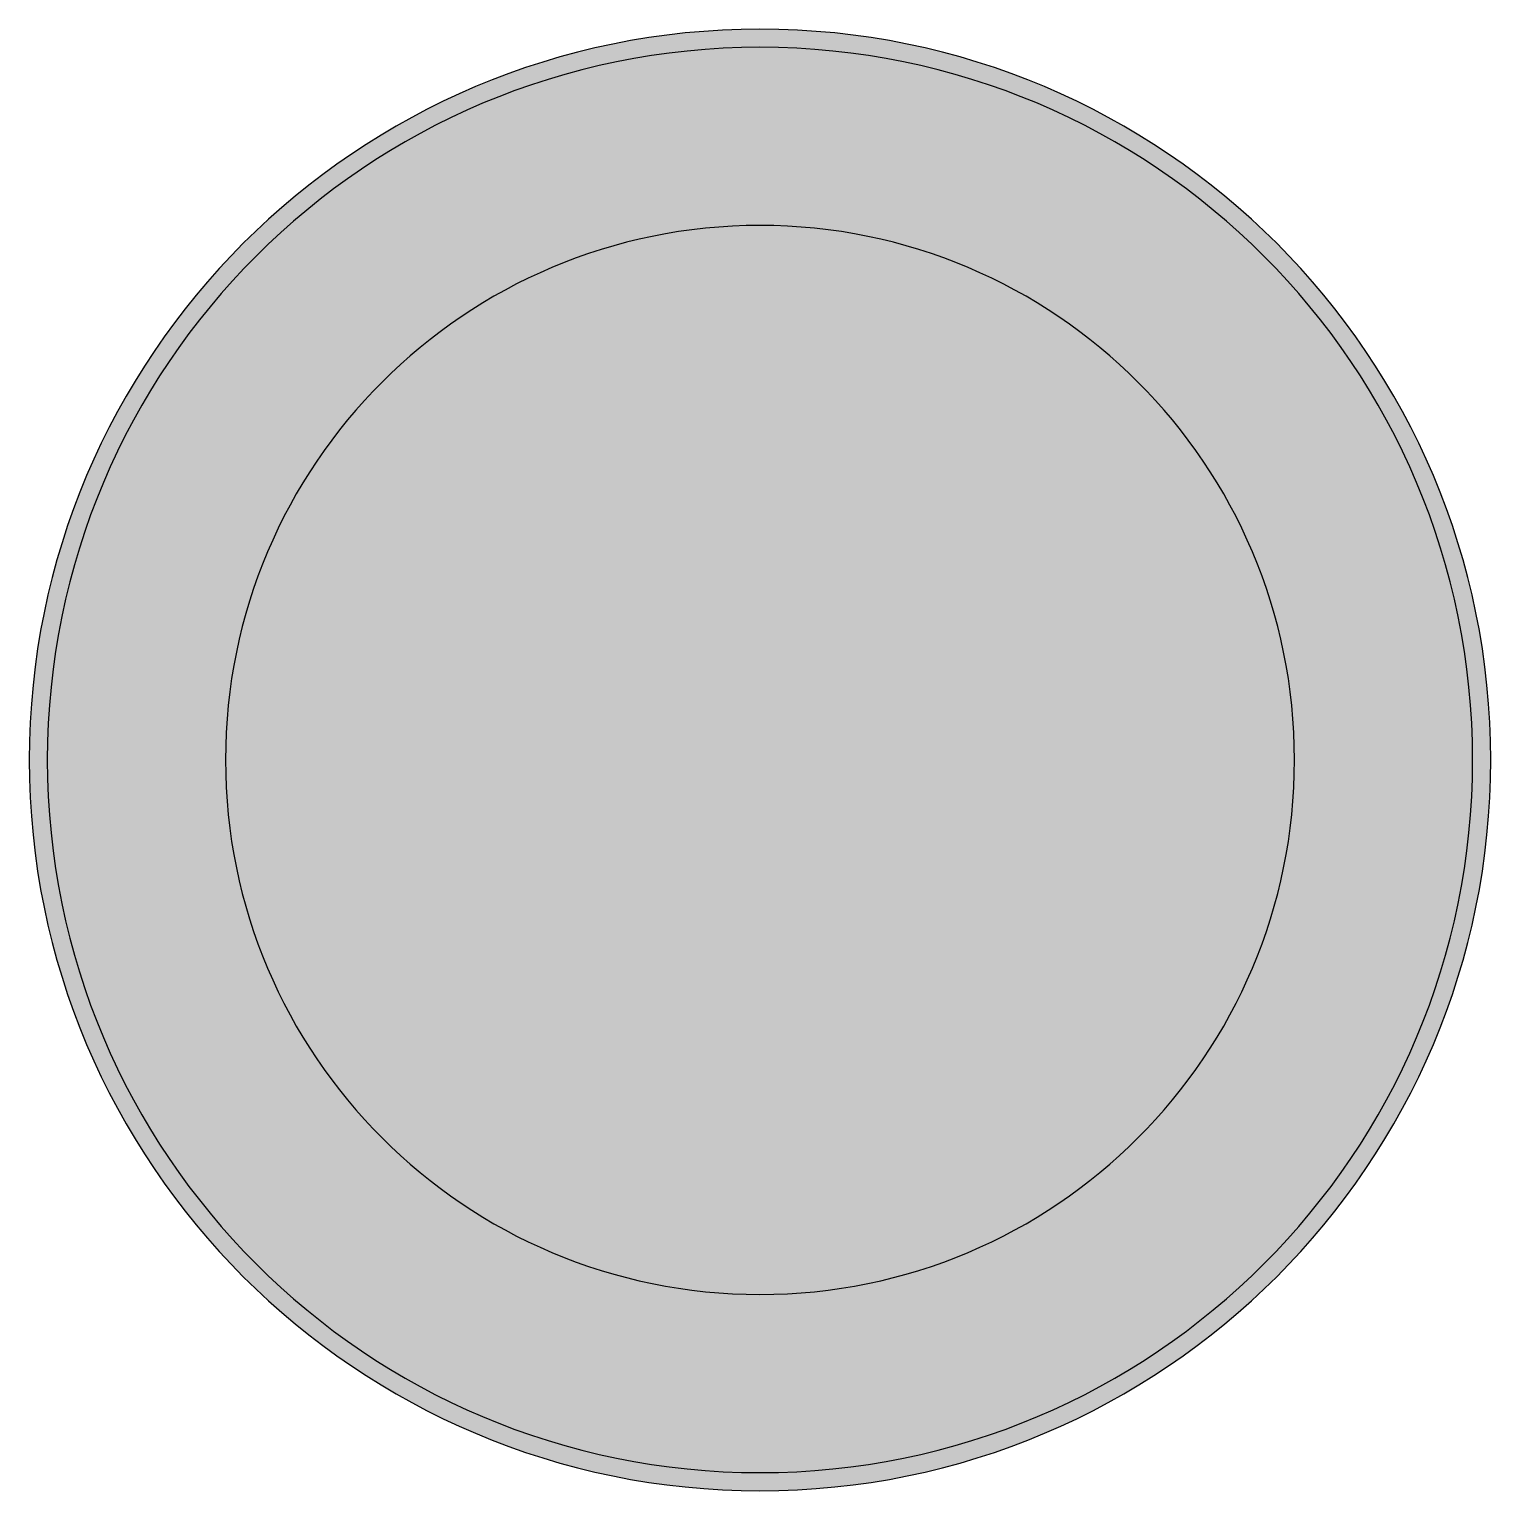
# Model space of a CAD drawing. Header units: millimetres. Extents: x 1 to 100, y -112 to 87.
# Drawn here: x 1.076 to 5.178, y 82.96 to 87.062 of the extents above; entities that cross this region are included whole.
import ezdxf

# ---------------------------------------------------------------- set-up
doc = ezdxf.new("R2010")
doc.units = ezdxf.units.MM
doc.header["$MEASUREMENT"] = 0
for name, color, linetype, true_color in [('Bottom-Layer', 7, 'Continuous', 0x0000ff), ('Bottom-Paste-Mask-Layer', 7, 'Continuous', 0x800000), ('Bottom-Solder-Mask-Layer', 7, 'Continuous', 0xaa00ff), ('Hole-Layer', 7, 'Continuous', 0x222222), ('Multi-Layer', 7, 'Continuous', 0xc0c0c0), ('Top-Layer', 7, 'Continuous', 0xff0000), ('Top-Paste-Mask-Layer', 7, 'Continuous', 0x808080), ('Top-Solder-Mask-Layer', 7, 'Continuous', 0x800080)]:
    doc.layers.add(name, color=color, linetype=linetype, true_color=true_color)

msp = doc.modelspace()

# ---------------------------------------------------------------- hatches: boundary and pattern name
at = {"layer": 'Bottom-Layer'}
msp.add_hatch(color=256, dxfattribs=at).paths.add_polyline_path([(1.127, 85.0112, 1), (5.127, 85.0112, 1)])
at = {"layer": 'Bottom-Paste-Mask-Layer'}
msp.add_hatch(color=256, dxfattribs=at).paths.add_polyline_path([(1.127, 85.0112, 1), (5.127, 85.0112, 1)])
at = {"layer": 'Bottom-Solder-Mask-Layer'}
msp.add_hatch(color=256, dxfattribs=at).paths.add_polyline_path([(1.0762, 85.0112, 1), (5.1778, 85.0112, 1)])
at = {"layer": 'Hole-Layer'}
msp.add_hatch(color=256, dxfattribs=at).paths.add_polyline_path([(1.627, 85.0112, 1), (4.627, 85.0112, 1)])
at = {"layer": 'Multi-Layer'}
msp.add_hatch(color=256, dxfattribs=at).paths.add_polyline_path([(1.127, 85.0112, 1), (5.127, 85.0112, 1)])
msp.add_hatch(color=256, dxfattribs=at).paths.add_polyline_path([(1.127, 85.0112, 1), (5.127, 85.0112, 1)])
msp.add_hatch(color=256, dxfattribs=at).paths.add_polyline_path([(1.127, 85.0112, 1), (5.127, 85.0112, 1)])
at = {"layer": 'Top-Layer'}
msp.add_hatch(color=256, dxfattribs=at).paths.add_polyline_path([(1.127, 85.0112, 1), (5.127, 85.0112, 1)])
at = {"layer": 'Top-Paste-Mask-Layer'}
msp.add_hatch(color=256, dxfattribs=at).paths.add_polyline_path([(1.127, 85.0112, 1), (5.127, 85.0112, 1)])
at = {"layer": 'Top-Solder-Mask-Layer'}
msp.add_hatch(color=256, dxfattribs=at).paths.add_polyline_path([(1.0762, 85.0112, 1), (5.1778, 85.0112, 1)])

# ---------------------------------------------------------------- linework, layer by layer
at = {"layer": 'Bottom-Layer'}
msp.add_lwpolyline([(1.127, 85.0112, 1), (5.127, 85.0112), (5.127, 85.0112, 1), (1.127, 85.0112)], format="xyb", dxfattribs=at)
at = {"layer": 'Bottom-Paste-Mask-Layer'}
msp.add_lwpolyline([(1.127, 85.0112, 1), (5.127, 85.0112), (5.127, 85.0112, 1), (1.127, 85.0112)], format="xyb", dxfattribs=at)
at = {"layer": 'Bottom-Solder-Mask-Layer'}
msp.add_lwpolyline([(1.0762, 85.0112, 1), (5.1778, 85.0112, 1)], format="xyb", close=True, dxfattribs=at)
at = {"layer": 'Hole-Layer'}
msp.add_lwpolyline([(1.627, 85.0112, 1), (4.627, 85.0112, 1)], format="xyb", close=True, dxfattribs=at)
at = {"layer": 'Multi-Layer'}
msp.add_lwpolyline([(1.127, 85.0112, 1), (5.127, 85.0112), (5.127, 85.0112, 1), (1.127, 85.0112)], format="xyb", dxfattribs=at)
msp.add_lwpolyline([(1.127, 85.0112, 1), (5.127, 85.0112), (5.127, 85.0112, 1), (1.127, 85.0112)], format="xyb", dxfattribs=at)
msp.add_lwpolyline([(1.127, 85.0112, 1), (5.127, 85.0112), (5.127, 85.0112, 1), (1.127, 85.0112)], format="xyb", dxfattribs=at)
at = {"layer": 'Top-Layer'}
msp.add_lwpolyline([(1.127, 85.0112, 1), (5.127, 85.0112), (5.127, 85.0112, 1), (1.127, 85.0112)], format="xyb", dxfattribs=at)
at = {"layer": 'Top-Paste-Mask-Layer'}
msp.add_lwpolyline([(1.127, 85.0112, 1), (5.127, 85.0112), (5.127, 85.0112, 1), (1.127, 85.0112)], format="xyb", dxfattribs=at)
at = {"layer": 'Top-Solder-Mask-Layer'}
msp.add_lwpolyline([(1.0762, 85.0112, 1), (5.1778, 85.0112, 1)], format="xyb", close=True, dxfattribs=at)

doc.saveas('drawing.dxf')
